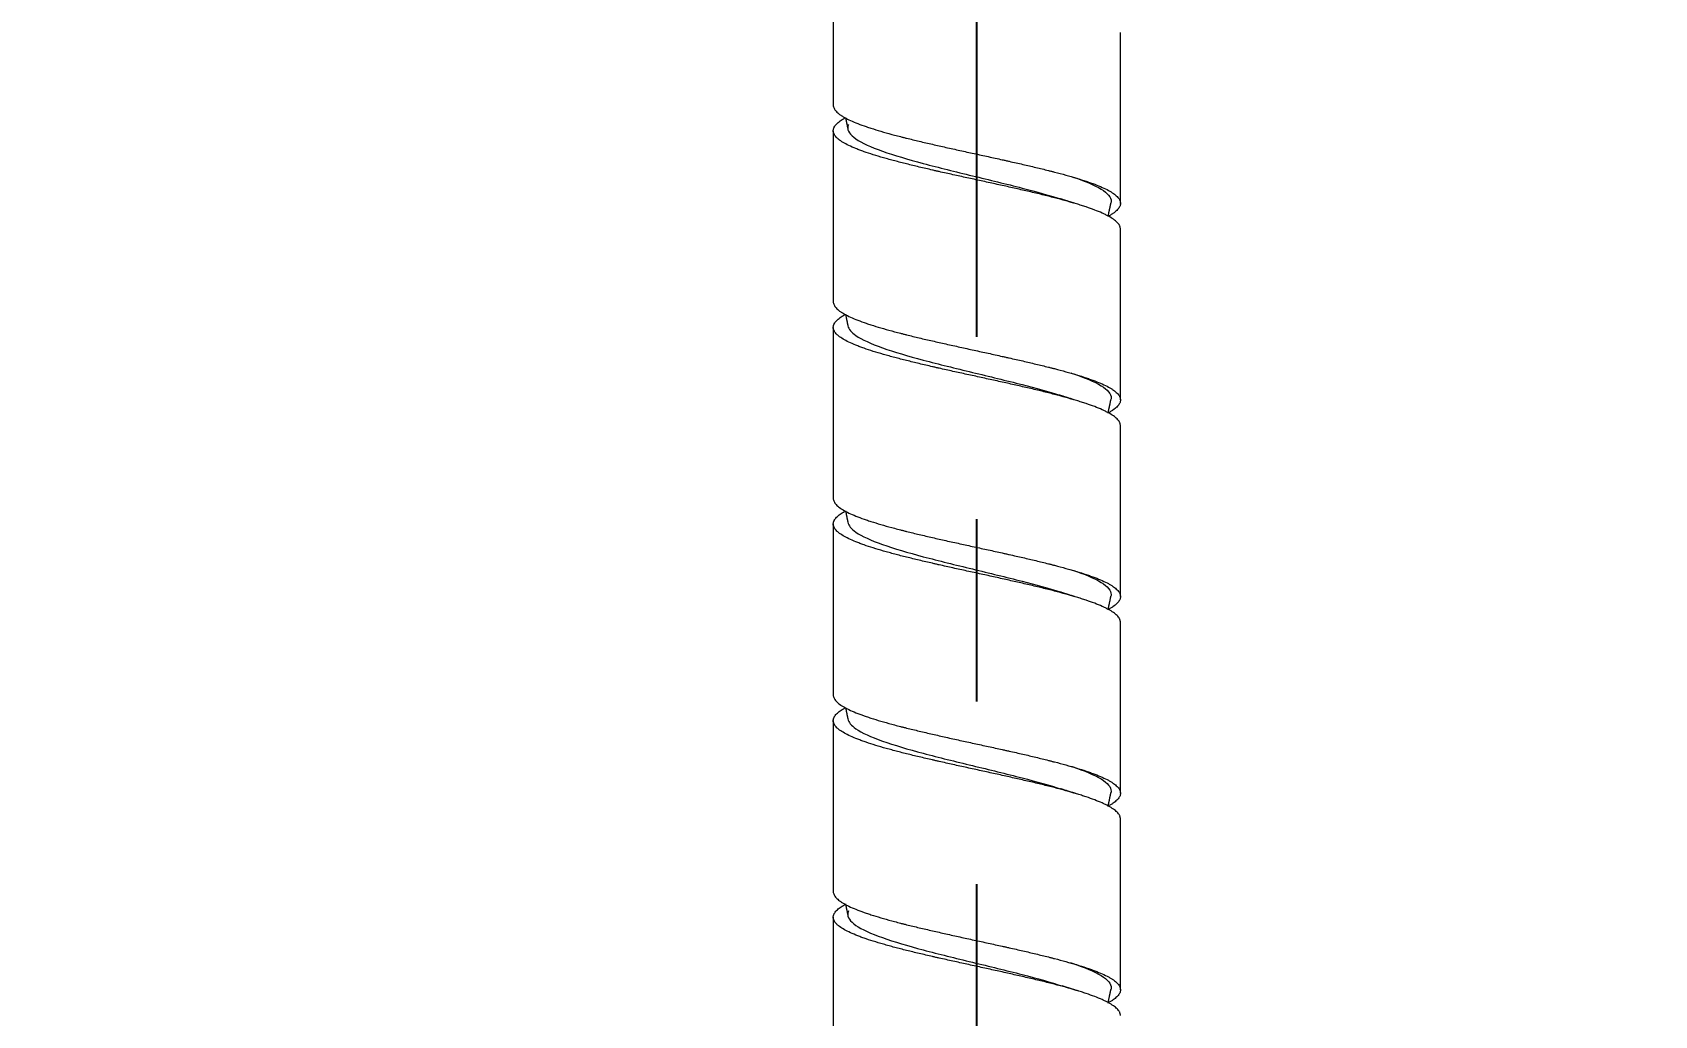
# Model space of a CAD drawing. Header units: millimetres. Extents: x 14183 to 14777, y -4239 to -3399.
# Drawn here: x 14654.86 to 14674.63, y -3958.26 to -3946.28 of the extents above; entities that cross this region are included whole.
import ezdxf

# ---------------------------------------------------------------- set-up
doc = ezdxf.new("R2010")
doc.units = ezdxf.units.MM
doc.header["$LTSCALE"] = 0.1
doc.linetypes.add('CENTER2', pattern=[28.575, 19.05, -3.175, 3.175, -3.175])
doc.linetypes.add('HIDDENX2', pattern=[19.05, 12.7, -6.35])
doc.layers.get('0').update_dxf_attribs({"lineweight": 15})
doc.layers.add('DIM', color=3, linetype='Continuous', lineweight=9)
doc.layers.add('HIDDEN', color=8, linetype='HIDDENX2')
doc.styles.add('ARIAL', font='arial.ttf')
doc.dimstyles.new('사본 ISO-25', dxfattribs={"dimtxt": 4, "dimasz": 3.5, "dimexe": 0.5, "dimexo": 0.625, "dimgap": 1.5, "dimtad": 1, "dimtih": 1, "dimtoh": 1, "dimdec": 1, "dimlfac": 4, "dimdsep": 46, "dimtxsty": 'ARIAL', "dimcen": 0, "dimclrd": 3, "dimclre": 3, "dimclrt": 3, "dimadec": 1, "dimazin": 0, "dimtfac": 1, "dimtdec": 1, "dimtmove": 0, "dimatfit": 3, "dimfxl": 1.25, "dimtfill": 1, "dimarcsym": 0})

# ---------------------------------------------------------------- blocks, each defined once
blk = doc.blocks.new('*D92')
at = {"layer": 'Defpoints', "color": 0, "transparency": 16777216}
for p in [(14635.096, -3936.625), (14681.716, -3968.04), (14681.716, -3979.662)]:
    blk.add_point(p, dxfattribs=at)
at = {"layer": 'DIM', "color": 3, "lineweight": -2, "transparency": 16777216}
for p, q in [((14635.096, -3937.25), (14635.096, -3980.162)), ((14681.716, -3968.665), (14681.716, -3980.162)), ((14638.596, -3979.662), (14650.33, -3979.662)), ((14678.216, -3979.662), (14666.482, -3979.662))]:
    blk.add_line(p, q, dxfattribs=at)
at = {"layer": 'DIM', "color": 3, "transparency": 16777216}
for points in [[(14638.596, -3979.079), (14638.596, -3980.246), (14635.096, -3979.662)], [(14678.216, -3979.079), (14678.216, -3980.246), (14681.716, -3979.662)]]:
    blk.add_solid(points, dxfattribs=at)
at = {"layer": 'DIM', "color": 3, "transparency": 16777216, "insert": (14658.406, -3979.662), "char_height": 4, "attachment_point": 5, "style": 'ARIAL', "bg_fill": 3, "box_fill_scale": 1.1, "bg_fill_color": 256, "bg_fill_true_color": 13158600, "bg_fill_transparency": 0}
blk.add_mtext('186.5', dxfattribs=at)

msp = doc.modelspace()

# ---------------------------------------------------------------- linework, layer by layer
at = {"linetype": 'Continuous', "lineweight": 18, "extrusion": (-1, -2.22045e-16, 0)}
for p, q in [((14664.621, -3945.079), (14664.621, -3947.161)), ((14668.121, -3948.359), (14668.121, -3946.277)), ((14664.621, -3947.474), (14664.621, -3949.556)), ((14668.121, -3950.754), (14668.121, -3948.672)), ((14664.621, -3949.87), (14664.621, -3951.952)), ((14668.121, -3953.15), (14668.121, -3951.068)), ((14664.621, -3952.266), (14664.621, -3954.348)), ((14668.121, -3955.546), (14668.121, -3953.464)), ((14664.621, -3954.662), (14664.621, -3956.744)), ((14668.121, -3957.942), (14668.121, -3955.86)), ((14664.621, -3957.058), (14664.621, -3959.14))]:
    msp.add_line(p, q, dxfattribs=at)
at = {"linetype": 'Continuous', "lineweight": 18}
for points, knots in [([(14664.621, -3947.161), (14664.621, -3947.161), (14664.621, -3947.162), (14664.621, -3947.166), (14664.622, -3947.175), (14664.624, -3947.185), (14664.631, -3947.203), (14664.646, -3947.228), (14664.671, -3947.253), (14664.694, -3947.272), (14664.703, -3947.278), (14664.717, -3947.287), (14664.721, -3947.29), (14664.731, -3947.297), (14664.736, -3947.3), (14664.762, -3947.316), (14664.786, -3947.328), (14664.838, -3947.353), (14664.866, -3947.365), (14664.927, -3947.39), (14664.961, -3947.403), (14665.005, -3947.418), (14665.014, -3947.421), (14665.033, -3947.428), (14665.061, -3947.437), (14665.09, -3947.446), (14665.149, -3947.465), (14665.191, -3947.478), (14665.277, -3947.502), (14665.322, -3947.515), (14665.393, -3947.534), (14665.417, -3947.54), (14665.453, -3947.549), (14665.466, -3947.552), (14665.49, -3947.559), (14665.503, -3947.562), (14665.566, -3947.577), (14665.617, -3947.59), (14665.721, -3947.615), (14665.775, -3947.627), (14665.883, -3947.652), (14665.938, -3947.664), (14666.022, -3947.683), (14666.051, -3947.69), (14666.108, -3947.702), (14666.136, -3947.708), (14666.222, -3947.727), (14666.279, -3947.74), (14666.337, -3947.752)], [0, 0, 0, 0, 0.00348, 0.00348, 0.019298, 0.050933, 0.050933, 0.114204, 0.177475, 0.177475, 0.209111, 0.209111, 0.224929, 0.224929, 0.240746, 0.240746, 0.304018, 0.304018, 0.367289, 0.367289, 0.43056, 0.43056, 0.446378, 0.446378, 0.462195, 0.493831, 0.493831, 0.557102, 0.557102, 0.620373, 0.620373, 0.652009, 0.652009, 0.667827, 0.667827, 0.683644, 0.683644, 0.746915, 0.746915, 0.810187, 0.810187, 0.873458, 0.873458, 0.905093, 0.905093, 0.936729, 0.936729, 1, 1, 1, 1]), ([(14666.337, -3948.066), (14666.279, -3948.054), (14666.222, -3948.041), (14666.108, -3948.016), (14666.052, -3948.004), (14665.968, -3947.985), (14665.94, -3947.979), (14665.898, -3947.969), (14665.884, -3947.966), (14665.857, -3947.96), (14665.843, -3947.957), (14665.774, -3947.941), (14665.721, -3947.929), (14665.616, -3947.904), (14665.565, -3947.891), (14665.466, -3947.866), (14665.417, -3947.854), (14665.359, -3947.838), (14665.347, -3947.835), (14665.324, -3947.829), (14665.312, -3947.826), (14665.278, -3947.816), (14665.256, -3947.81), (14665.19, -3947.791), (14665.149, -3947.779), (14665.07, -3947.754), (14665.032, -3947.742), (14664.979, -3947.723), (14664.962, -3947.717), (14664.937, -3947.707), (14664.929, -3947.704), (14664.913, -3947.698), (14664.905, -3947.695), (14664.866, -3947.679), (14664.837, -3947.667), (14664.786, -3947.642), (14664.762, -3947.629), (14664.721, -3947.605), (14664.702, -3947.592), (14664.683, -3947.576), (14664.679, -3947.573), (14664.672, -3947.567), (14664.669, -3947.564), (14664.659, -3947.554), (14664.653, -3947.548), (14664.638, -3947.529), (14664.624, -3947.505), (14664.62, -3947.48), (14664.622, -3947.461), (14664.623, -3947.455), (14664.626, -3947.446), (14664.627, -3947.442), (14664.63, -3947.436), (14664.631, -3947.433), (14664.64, -3947.417), (14664.649, -3947.405), (14664.674, -3947.38), (14664.689, -3947.367), (14664.722, -3947.344), (14664.739, -3947.333), (14664.758, -3947.322)], [0, 0, 0, 0, 0.050317, 0.050317, 0.100634, 0.100634, 0.125792, 0.125792, 0.138372, 0.138372, 0.150951, 0.150951, 0.201268, 0.201268, 0.251585, 0.251585, 0.301902, 0.301902, 0.314481, 0.314481, 0.32706, 0.32706, 0.352219, 0.352219, 0.402536, 0.402536, 0.452853, 0.452853, 0.478011, 0.478011, 0.490591, 0.490591, 0.50317, 0.50317, 0.553487, 0.553487, 0.603804, 0.603804, 0.654121, 0.654121, 0.6667, 0.6667, 0.679279, 0.679279, 0.704438, 0.704438, 0.754755, 0.805072, 0.805072, 0.83023, 0.83023, 0.84281, 0.84281, 0.855389, 0.855389, 0.905706, 0.905706, 0.956023, 0.956023, 1, 1, 1, 1]), ([(14664.805, -3947.4), (14664.801, -3947.408), (14664.786, -3947.466), (14664.859, -3947.573), (14665.19, -3947.723), (14665.702, -3947.873), (14666.315, -3948.023), (14666.919, -3948.168), (14667.264, -3948.264), (14667.406, -3948.309)], [0, 0, 0, 0, 0.026012, 0.190674, 0.355336, 0.519998, 0.68466, 0.849322, 1, 1, 1, 1]), ([(14666.337, -3947.752), (14666.395, -3947.765), (14666.453, -3947.777), (14666.567, -3947.802), (14666.624, -3947.815), (14666.695, -3947.831), (14666.709, -3947.834), (14666.738, -3947.84), (14666.78, -3947.85), (14666.821, -3947.859), (14666.904, -3947.878), (14666.958, -3947.89), (14667.064, -3947.915), (14667.116, -3947.927), (14667.192, -3947.946), (14667.218, -3947.952), (14667.255, -3947.962), (14667.268, -3947.965), (14667.292, -3947.971), (14667.304, -3947.974), (14667.365, -3947.99), (14667.411, -3948.002), (14667.501, -3948.027), (14667.544, -3948.039), (14667.626, -3948.064), (14667.665, -3948.077), (14667.712, -3948.093), (14667.721, -3948.096), (14667.739, -3948.102), (14667.766, -3948.111), (14667.791, -3948.121), (14667.84, -3948.139), (14667.901, -3948.164), (14667.952, -3948.189), (14667.986, -3948.208), (14667.997, -3948.214), (14668.012, -3948.223), (14668.017, -3948.227), (14668.027, -3948.233), (14668.031, -3948.236), (14668.053, -3948.252), (14668.068, -3948.264), (14668.093, -3948.289), (14668.102, -3948.301), (14668.116, -3948.326), (14668.119, -3948.339), (14668.121, -3948.354), (14668.121, -3948.357), (14668.121, -3948.364), (14668.12, -3948.373), (14668.118, -3948.383), (14668.111, -3948.401), (14668.096, -3948.426), (14668.071, -3948.451), (14668.048, -3948.47), (14668.039, -3948.476), (14668.025, -3948.485), (14668.021, -3948.488), (14668.011, -3948.495), (14668.006, -3948.498), (14667.995, -3948.504), (14667.99, -3948.507), (14667.985, -3948.51)], [0, 0, 0, 0, 0.049408, 0.049408, 0.098817, 0.098817, 0.111169, 0.111169, 0.123521, 0.148225, 0.148225, 0.197633, 0.197633, 0.247042, 0.247042, 0.271746, 0.271746, 0.284098, 0.284098, 0.29645, 0.29645, 0.345858, 0.345858, 0.395267, 0.395267, 0.444675, 0.444675, 0.457027, 0.457027, 0.469379, 0.494083, 0.494083, 0.543492, 0.5929, 0.5929, 0.617604, 0.617604, 0.629956, 0.629956, 0.642308, 0.642308, 0.691717, 0.691717, 0.741125, 0.741125, 0.790533, 0.790533, 0.802885, 0.802885, 0.815238, 0.839942, 0.839942, 0.88935, 0.938758, 0.938758, 0.963463, 0.963463, 0.975815, 0.975815, 0.988167, 0.988167, 1, 1, 1, 1]), ([(14667.505, -3948.026), (14667.514, -3948.029), (14667.676, -3948.082), (14667.925, -3948.185), (14668.013, -3948.291), (14668.007, -3948.346), (14668.005, -3948.352)], [0, 0, 0, 0, 0.028213, 0.487845, 0.947476, 1, 1, 1, 1]), ([(14668.121, -3948.672), (14668.121, -3948.67), (14668.121, -3948.668), (14668.12, -3948.659), (14668.119, -3948.653), (14668.116, -3948.643), (14668.115, -3948.64), (14668.112, -3948.634), (14668.111, -3948.631), (14668.102, -3948.615), (14668.093, -3948.603), (14668.068, -3948.578), (14668.053, -3948.565), (14668.018, -3948.541), (14667.998, -3948.528), (14667.969, -3948.512), (14667.963, -3948.509), (14667.951, -3948.503), (14667.945, -3948.5), (14667.925, -3948.49), (14667.912, -3948.484), (14667.87, -3948.465), (14667.809, -3948.441), (14667.74, -3948.416), (14667.684, -3948.397), (14667.665, -3948.391), (14667.636, -3948.382), (14667.626, -3948.378), (14667.605, -3948.372), (14667.595, -3948.369), (14667.543, -3948.353), (14667.5, -3948.341), (14667.41, -3948.316), (14667.317, -3948.291), (14667.218, -3948.266), (14667.142, -3948.247), (14667.116, -3948.241), (14667.063, -3948.229), (14667.037, -3948.222), (14666.956, -3948.204), (14666.902, -3948.191), (14666.793, -3948.166), (14666.737, -3948.154), (14666.625, -3948.129), (14666.568, -3948.117), (14666.481, -3948.098), (14666.453, -3948.091), (14666.395, -3948.079), (14666.366, -3948.073), (14666.337, -3948.066)], [0, 0, 0, 0, 0.011491, 0.011491, 0.042382, 0.042382, 0.057828, 0.057828, 0.073273, 0.073273, 0.135055, 0.135055, 0.196837, 0.196837, 0.258618, 0.258618, 0.274064, 0.274064, 0.289509, 0.289509, 0.3204, 0.3204, 0.382182, 0.443964, 0.443964, 0.474855, 0.474855, 0.4903, 0.4903, 0.505746, 0.505746, 0.567527, 0.567527, 0.629309, 0.691091, 0.691091, 0.721982, 0.721982, 0.752873, 0.752873, 0.814655, 0.814655, 0.876436, 0.876436, 0.938218, 0.938218, 0.969109, 0.969109, 1, 1, 1, 1]), ([(14664.621, -3949.556), (14664.621, -3949.557), (14664.621, -3949.558), (14664.621, -3949.562), (14664.622, -3949.571), (14664.624, -3949.58), (14664.631, -3949.599), (14664.646, -3949.624), (14664.671, -3949.649), (14664.694, -3949.668), (14664.703, -3949.674), (14664.717, -3949.683), (14664.721, -3949.686), (14664.731, -3949.693), (14664.736, -3949.696), (14664.762, -3949.711), (14664.786, -3949.724), (14664.838, -3949.749), (14664.866, -3949.761), (14664.927, -3949.786), (14664.961, -3949.798), (14665.005, -3949.814), (14665.014, -3949.817), (14665.033, -3949.824), (14665.061, -3949.833), (14665.09, -3949.842), (14665.149, -3949.861), (14665.191, -3949.873), (14665.277, -3949.898), (14665.322, -3949.911), (14665.393, -3949.929), (14665.417, -3949.936), (14665.453, -3949.945), (14665.466, -3949.948), (14665.49, -3949.954), (14665.503, -3949.958), (14665.566, -3949.973), (14665.617, -3949.986), (14665.721, -3950.011), (14665.775, -3950.023), (14665.883, -3950.048), (14665.938, -3950.06), (14666.022, -3950.079), (14666.051, -3950.085), (14666.108, -3950.098), (14666.136, -3950.104), (14666.222, -3950.123), (14666.279, -3950.136), (14666.337, -3950.148)], [0, 0, 0, 0, 0.00348, 0.00348, 0.019298, 0.050933, 0.050933, 0.114204, 0.177475, 0.177475, 0.209111, 0.209111, 0.224929, 0.224929, 0.240746, 0.240746, 0.304018, 0.304018, 0.367289, 0.367289, 0.43056, 0.43056, 0.446378, 0.446378, 0.462195, 0.493831, 0.493831, 0.557102, 0.557102, 0.620373, 0.620373, 0.652009, 0.652009, 0.667827, 0.667827, 0.683644, 0.683644, 0.746915, 0.746915, 0.810187, 0.810187, 0.873458, 0.873458, 0.905093, 0.905093, 0.936729, 0.936729, 1, 1, 1, 1]), ([(14666.337, -3950.462), (14666.279, -3950.449), (14666.222, -3950.437), (14666.108, -3950.412), (14666.052, -3950.4), (14665.968, -3950.381), (14665.94, -3950.375), (14665.898, -3950.365), (14665.884, -3950.362), (14665.857, -3950.356), (14665.843, -3950.353), (14665.774, -3950.337), (14665.721, -3950.324), (14665.616, -3950.3), (14665.565, -3950.287), (14665.466, -3950.262), (14665.417, -3950.25), (14665.359, -3950.234), (14665.347, -3950.231), (14665.324, -3950.225), (14665.312, -3950.222), (14665.278, -3950.212), (14665.256, -3950.206), (14665.19, -3950.187), (14665.149, -3950.175), (14665.07, -3950.15), (14665.032, -3950.138), (14664.979, -3950.119), (14664.962, -3950.113), (14664.937, -3950.103), (14664.929, -3950.1), (14664.913, -3950.094), (14664.905, -3950.091), (14664.866, -3950.075), (14664.837, -3950.062), (14664.786, -3950.038), (14664.762, -3950.025), (14664.721, -3950), (14664.702, -3949.988), (14664.683, -3949.972), (14664.679, -3949.969), (14664.672, -3949.963), (14664.669, -3949.96), (14664.659, -3949.95), (14664.653, -3949.944), (14664.638, -3949.925), (14664.624, -3949.9), (14664.62, -3949.876), (14664.622, -3949.857), (14664.623, -3949.851), (14664.626, -3949.841), (14664.627, -3949.838), (14664.63, -3949.832), (14664.631, -3949.829), (14664.64, -3949.813), (14664.649, -3949.801), (14664.674, -3949.776), (14664.689, -3949.763), (14664.722, -3949.74), (14664.739, -3949.729), (14664.758, -3949.718)], [0, 0, 0, 0, 0.050317, 0.050317, 0.100634, 0.100634, 0.125792, 0.125792, 0.138372, 0.138372, 0.150951, 0.150951, 0.201268, 0.201268, 0.251585, 0.251585, 0.301902, 0.301902, 0.314481, 0.314481, 0.32706, 0.32706, 0.352219, 0.352219, 0.402536, 0.402536, 0.452853, 0.452853, 0.478011, 0.478011, 0.490591, 0.490591, 0.50317, 0.50317, 0.553487, 0.553487, 0.603804, 0.603804, 0.654121, 0.654121, 0.6667, 0.6667, 0.679279, 0.679279, 0.704438, 0.704438, 0.754755, 0.805072, 0.805072, 0.83023, 0.83023, 0.84281, 0.84281, 0.855389, 0.855389, 0.905706, 0.905706, 0.956023, 0.956023, 1, 1, 1, 1]), ([(14664.799, -3949.851), (14664.807, -3949.891), (14664.882, -3949.98), (14665.19, -3950.119), (14665.702, -3950.269), (14666.315, -3950.418), (14666.909, -3950.561), (14667.245, -3950.654), (14667.382, -3950.698)], [0, 0, 0, 0, 0.139069, 0.316046, 0.493024, 0.670001, 0.846979, 1, 1, 1, 1]), ([(14666.337, -3950.148), (14666.395, -3950.161), (14666.453, -3950.173), (14666.567, -3950.198), (14666.624, -3950.211), (14666.695, -3950.227), (14666.709, -3950.23), (14666.738, -3950.236), (14666.78, -3950.245), (14666.821, -3950.255), (14666.904, -3950.273), (14666.958, -3950.286), (14667.064, -3950.311), (14667.116, -3950.323), (14667.192, -3950.342), (14667.218, -3950.348), (14667.255, -3950.357), (14667.268, -3950.361), (14667.292, -3950.367), (14667.304, -3950.37), (14667.365, -3950.386), (14667.411, -3950.398), (14667.501, -3950.423), (14667.544, -3950.435), (14667.626, -3950.46), (14667.665, -3950.473), (14667.712, -3950.488), (14667.721, -3950.492), (14667.739, -3950.498), (14667.766, -3950.507), (14667.791, -3950.517), (14667.84, -3950.535), (14667.901, -3950.56), (14667.952, -3950.585), (14667.986, -3950.604), (14667.997, -3950.61), (14668.012, -3950.619), (14668.017, -3950.622), (14668.027, -3950.629), (14668.031, -3950.632), (14668.053, -3950.648), (14668.068, -3950.66), (14668.093, -3950.685), (14668.102, -3950.697), (14668.116, -3950.722), (14668.119, -3950.734), (14668.121, -3950.75), (14668.121, -3950.753), (14668.121, -3950.76), (14668.12, -3950.769), (14668.118, -3950.778), (14668.111, -3950.797), (14668.096, -3950.822), (14668.071, -3950.847), (14668.048, -3950.865), (14668.039, -3950.872), (14668.025, -3950.881), (14668.021, -3950.884), (14668.011, -3950.891), (14668.006, -3950.894), (14667.995, -3950.9), (14667.99, -3950.903), (14667.985, -3950.906)], [0, 0, 0, 0, 0.049408, 0.049408, 0.098817, 0.098817, 0.111169, 0.111169, 0.123521, 0.148225, 0.148225, 0.197633, 0.197633, 0.247042, 0.247042, 0.271746, 0.271746, 0.284098, 0.284098, 0.29645, 0.29645, 0.345858, 0.345858, 0.395267, 0.395267, 0.444675, 0.444675, 0.457027, 0.457027, 0.469379, 0.494083, 0.494083, 0.543492, 0.5929, 0.5929, 0.617604, 0.617604, 0.629956, 0.629956, 0.642308, 0.642308, 0.691717, 0.691717, 0.741125, 0.741125, 0.790533, 0.790533, 0.802885, 0.802885, 0.815238, 0.839942, 0.839942, 0.88935, 0.938758, 0.938758, 0.963463, 0.963463, 0.975815, 0.975815, 0.988167, 0.988167, 1, 1, 1, 1]), ([(14668.121, -3951.068), (14668.121, -3951.066), (14668.121, -3951.063), (14668.12, -3951.055), (14668.119, -3951.049), (14668.116, -3951.039), (14668.115, -3951.036), (14668.112, -3951.03), (14668.111, -3951.027), (14668.102, -3951.011), (14668.093, -3950.999), (14668.068, -3950.974), (14668.053, -3950.961), (14668.018, -3950.936), (14667.998, -3950.924), (14667.969, -3950.908), (14667.963, -3950.905), (14667.951, -3950.899), (14667.945, -3950.896), (14667.925, -3950.886), (14667.912, -3950.88), (14667.87, -3950.861), (14667.809, -3950.836), (14667.74, -3950.812), (14667.684, -3950.793), (14667.665, -3950.787), (14667.636, -3950.777), (14667.626, -3950.774), (14667.605, -3950.768), (14667.595, -3950.765), (14667.543, -3950.749), (14667.5, -3950.737), (14667.41, -3950.712), (14667.317, -3950.687), (14667.218, -3950.662), (14667.142, -3950.643), (14667.116, -3950.637), (14667.063, -3950.624), (14667.037, -3950.618), (14666.956, -3950.599), (14666.902, -3950.587), (14666.793, -3950.562), (14666.737, -3950.55), (14666.625, -3950.525), (14666.568, -3950.512), (14666.481, -3950.494), (14666.453, -3950.487), (14666.395, -3950.475), (14666.366, -3950.468), (14666.337, -3950.462)], [0, 0, 0, 0, 0.011491, 0.011491, 0.042382, 0.042382, 0.057828, 0.057828, 0.073273, 0.073273, 0.135055, 0.135055, 0.196837, 0.196837, 0.258618, 0.258618, 0.274064, 0.274064, 0.289509, 0.289509, 0.3204, 0.3204, 0.382182, 0.443964, 0.443964, 0.474855, 0.474855, 0.4903, 0.4903, 0.505746, 0.505746, 0.567527, 0.567527, 0.629309, 0.691091, 0.691091, 0.721982, 0.721982, 0.752873, 0.752873, 0.814655, 0.814655, 0.876436, 0.876436, 0.938218, 0.938218, 0.969109, 0.969109, 1, 1, 1, 1]), ([(14667.515, -3950.425), (14667.521, -3950.427), (14667.679, -3950.479), (14667.925, -3950.581), (14668.013, -3950.687), (14668.007, -3950.742), (14668.005, -3950.748)], [0, 0, 0, 0, 0.017961, 0.481483, 0.945005, 1, 1, 1, 1]), ([(14664.621, -3951.952), (14664.621, -3951.953), (14664.621, -3951.954), (14664.621, -3951.958), (14664.622, -3951.967), (14664.624, -3951.976), (14664.631, -3951.995), (14664.646, -3952.02), (14664.671, -3952.045), (14664.694, -3952.063), (14664.703, -3952.07), (14664.717, -3952.079), (14664.721, -3952.082), (14664.731, -3952.088), (14664.736, -3952.092), (14664.762, -3952.107), (14664.786, -3952.12), (14664.838, -3952.145), (14664.866, -3952.157), (14664.927, -3952.182), (14664.961, -3952.194), (14665.005, -3952.21), (14665.014, -3952.213), (14665.033, -3952.219), (14665.061, -3952.229), (14665.09, -3952.238), (14665.149, -3952.257), (14665.191, -3952.269), (14665.277, -3952.294), (14665.322, -3952.306), (14665.393, -3952.325), (14665.417, -3952.331), (14665.453, -3952.341), (14665.466, -3952.344), (14665.49, -3952.35), (14665.503, -3952.353), (14665.566, -3952.369), (14665.617, -3952.382), (14665.721, -3952.406), (14665.775, -3952.419), (14665.883, -3952.444), (14665.938, -3952.456), (14666.022, -3952.475), (14666.051, -3952.481), (14666.108, -3952.494), (14666.136, -3952.5), (14666.222, -3952.519), (14666.279, -3952.531), (14666.337, -3952.544)], [0, 0, 0, 0, 0.00348, 0.00348, 0.019298, 0.050933, 0.050933, 0.114204, 0.177475, 0.177475, 0.209111, 0.209111, 0.224929, 0.224929, 0.240746, 0.240746, 0.304018, 0.304018, 0.367289, 0.367289, 0.43056, 0.43056, 0.446378, 0.446378, 0.462195, 0.493831, 0.493831, 0.557102, 0.557102, 0.620373, 0.620373, 0.652009, 0.652009, 0.667827, 0.667827, 0.683644, 0.683644, 0.746915, 0.746915, 0.810187, 0.810187, 0.873458, 0.873458, 0.905093, 0.905093, 0.936729, 0.936729, 1, 1, 1, 1]), ([(14666.337, -3952.858), (14666.279, -3952.845), (14666.222, -3952.833), (14666.108, -3952.808), (14666.052, -3952.795), (14665.968, -3952.777), (14665.94, -3952.77), (14665.898, -3952.761), (14665.884, -3952.758), (14665.857, -3952.752), (14665.843, -3952.748), (14665.774, -3952.733), (14665.721, -3952.72), (14665.616, -3952.695), (14665.565, -3952.683), (14665.466, -3952.658), (14665.417, -3952.646), (14665.359, -3952.63), (14665.347, -3952.627), (14665.324, -3952.621), (14665.312, -3952.617), (14665.278, -3952.608), (14665.256, -3952.602), (14665.19, -3952.583), (14665.149, -3952.571), (14665.07, -3952.546), (14665.032, -3952.533), (14664.979, -3952.515), (14664.962, -3952.508), (14664.937, -3952.499), (14664.929, -3952.496), (14664.913, -3952.49), (14664.905, -3952.487), (14664.866, -3952.471), (14664.837, -3952.458), (14664.786, -3952.433), (14664.762, -3952.421), (14664.721, -3952.396), (14664.702, -3952.384), (14664.683, -3952.368), (14664.679, -3952.365), (14664.672, -3952.359), (14664.669, -3952.356), (14664.659, -3952.346), (14664.653, -3952.34), (14664.638, -3952.321), (14664.624, -3952.296), (14664.62, -3952.271), (14664.622, -3952.253), (14664.623, -3952.247), (14664.626, -3952.237), (14664.627, -3952.234), (14664.63, -3952.228), (14664.631, -3952.225), (14664.64, -3952.209), (14664.649, -3952.196), (14664.674, -3952.172), (14664.689, -3952.159), (14664.722, -3952.136), (14664.739, -3952.125), (14664.758, -3952.114)], [0, 0, 0, 0, 0.050317, 0.050317, 0.100634, 0.100634, 0.125792, 0.125792, 0.138372, 0.138372, 0.150951, 0.150951, 0.201268, 0.201268, 0.251585, 0.251585, 0.301902, 0.301902, 0.314481, 0.314481, 0.32706, 0.32706, 0.352219, 0.352219, 0.402536, 0.402536, 0.452853, 0.452853, 0.478011, 0.478011, 0.490591, 0.490591, 0.50317, 0.50317, 0.553487, 0.553487, 0.603804, 0.603804, 0.654121, 0.654121, 0.6667, 0.6667, 0.679279, 0.679279, 0.704438, 0.704438, 0.754755, 0.805072, 0.805072, 0.83023, 0.83023, 0.84281, 0.84281, 0.855389, 0.855389, 0.905706, 0.905706, 0.956023, 0.956023, 1, 1, 1, 1]), ([(14664.799, -3952.244), (14664.806, -3952.285), (14664.88, -3952.375), (14665.19, -3952.515), (14665.702, -3952.664), (14666.315, -3952.814), (14666.91, -3952.957), (14667.247, -3953.051), (14667.384, -3953.094)], [0, 0, 0, 0, 0.141865, 0.31811, 0.494355, 0.6706, 0.846845, 1, 1, 1, 1]), ([(14666.337, -3952.544), (14666.395, -3952.557), (14666.453, -3952.569), (14666.567, -3952.594), (14666.624, -3952.607), (14666.695, -3952.622), (14666.709, -3952.626), (14666.738, -3952.632), (14666.78, -3952.641), (14666.821, -3952.651), (14666.904, -3952.669), (14666.958, -3952.682), (14667.064, -3952.706), (14667.116, -3952.719), (14667.192, -3952.738), (14667.218, -3952.744), (14667.255, -3952.753), (14667.268, -3952.756), (14667.292, -3952.763), (14667.304, -3952.766), (14667.365, -3952.782), (14667.411, -3952.794), (14667.501, -3952.819), (14667.544, -3952.831), (14667.626, -3952.856), (14667.665, -3952.868), (14667.712, -3952.884), (14667.721, -3952.887), (14667.739, -3952.894), (14667.766, -3952.903), (14667.791, -3952.912), (14667.84, -3952.931), (14667.901, -3952.956), (14667.952, -3952.981), (14667.986, -3952.999), (14667.997, -3953.006), (14668.012, -3953.015), (14668.017, -3953.018), (14668.027, -3953.025), (14668.031, -3953.028), (14668.053, -3953.043), (14668.068, -3953.056), (14668.093, -3953.081), (14668.102, -3953.093), (14668.116, -3953.118), (14668.119, -3953.13), (14668.121, -3953.146), (14668.121, -3953.149), (14668.121, -3953.155), (14668.12, -3953.165), (14668.118, -3953.174), (14668.111, -3953.193), (14668.096, -3953.218), (14668.071, -3953.243), (14668.048, -3953.261), (14668.039, -3953.268), (14668.025, -3953.277), (14668.021, -3953.28), (14668.011, -3953.286), (14668.006, -3953.289), (14667.995, -3953.296), (14667.99, -3953.299), (14667.985, -3953.302)], [0, 0, 0, 0, 0.049408, 0.049408, 0.098817, 0.098817, 0.111169, 0.111169, 0.123521, 0.148225, 0.148225, 0.197633, 0.197633, 0.247042, 0.247042, 0.271746, 0.271746, 0.284098, 0.284098, 0.29645, 0.29645, 0.345858, 0.345858, 0.395267, 0.395267, 0.444675, 0.444675, 0.457027, 0.457027, 0.469379, 0.494083, 0.494083, 0.543492, 0.5929, 0.5929, 0.617604, 0.617604, 0.629956, 0.629956, 0.642308, 0.642308, 0.691717, 0.691717, 0.741125, 0.741125, 0.790533, 0.790533, 0.802885, 0.802885, 0.815238, 0.839942, 0.839942, 0.88935, 0.938758, 0.938758, 0.963463, 0.963463, 0.975815, 0.975815, 0.988167, 0.988167, 1, 1, 1, 1]), ([(14668.121, -3953.464), (14668.121, -3953.462), (14668.121, -3953.459), (14668.12, -3953.451), (14668.119, -3953.444), (14668.116, -3953.435), (14668.115, -3953.432), (14668.112, -3953.426), (14668.111, -3953.423), (14668.102, -3953.407), (14668.093, -3953.394), (14668.068, -3953.369), (14668.053, -3953.357), (14668.018, -3953.332), (14667.998, -3953.32), (14667.969, -3953.304), (14667.963, -3953.301), (14667.951, -3953.295), (14667.945, -3953.292), (14667.925, -3953.282), (14667.912, -3953.276), (14667.87, -3953.257), (14667.809, -3953.232), (14667.74, -3953.208), (14667.684, -3953.189), (14667.665, -3953.183), (14667.636, -3953.173), (14667.626, -3953.17), (14667.605, -3953.164), (14667.595, -3953.161), (14667.543, -3953.145), (14667.5, -3953.132), (14667.41, -3953.108), (14667.317, -3953.083), (14667.218, -3953.058), (14667.142, -3953.039), (14667.116, -3953.033), (14667.063, -3953.02), (14667.037, -3953.014), (14666.956, -3952.995), (14666.902, -3952.983), (14666.793, -3952.958), (14666.737, -3952.946), (14666.625, -3952.921), (14666.568, -3952.908), (14666.481, -3952.889), (14666.453, -3952.883), (14666.395, -3952.87), (14666.366, -3952.864), (14666.337, -3952.858)], [0, 0, 0, 0, 0.011491, 0.011491, 0.042382, 0.042382, 0.057828, 0.057828, 0.073273, 0.073273, 0.135055, 0.135055, 0.196837, 0.196837, 0.258618, 0.258618, 0.274064, 0.274064, 0.289509, 0.289509, 0.3204, 0.3204, 0.382182, 0.443964, 0.443964, 0.474855, 0.474855, 0.4903, 0.4903, 0.505746, 0.505746, 0.567527, 0.567527, 0.629309, 0.691091, 0.691091, 0.721982, 0.721982, 0.752873, 0.752873, 0.814655, 0.814655, 0.876436, 0.876436, 0.938218, 0.938218, 0.969109, 0.969109, 1, 1, 1, 1]), ([(14667.511, -3952.82), (14667.518, -3952.822), (14667.678, -3952.875), (14667.925, -3952.977), (14668.013, -3953.083), (14668.006, -3953.139), (14668.005, -3953.145)], [0, 0, 0, 0, 0.021822, 0.482005, 0.942188, 1, 1, 1, 1]), ([(14664.621, -3954.348), (14664.621, -3954.349), (14664.621, -3954.35), (14664.621, -3954.353), (14664.622, -3954.363), (14664.624, -3954.372), (14664.631, -3954.391), (14664.646, -3954.416), (14664.671, -3954.44), (14664.694, -3954.459), (14664.703, -3954.465), (14664.717, -3954.475), (14664.721, -3954.478), (14664.731, -3954.484), (14664.736, -3954.487), (14664.762, -3954.503), (14664.786, -3954.516), (14664.838, -3954.54), (14664.866, -3954.553), (14664.927, -3954.578), (14664.961, -3954.59), (14665.005, -3954.606), (14665.014, -3954.609), (14665.033, -3954.615), (14665.061, -3954.625), (14665.09, -3954.634), (14665.149, -3954.653), (14665.191, -3954.665), (14665.277, -3954.69), (14665.322, -3954.702), (14665.393, -3954.721), (14665.417, -3954.727), (14665.453, -3954.737), (14665.466, -3954.74), (14665.49, -3954.746), (14665.503, -3954.749), (14665.566, -3954.765), (14665.617, -3954.777), (14665.721, -3954.802), (14665.775, -3954.815), (14665.883, -3954.839), (14665.938, -3954.852), (14666.022, -3954.871), (14666.051, -3954.877), (14666.108, -3954.89), (14666.136, -3954.896), (14666.222, -3954.915), (14666.279, -3954.927), (14666.337, -3954.94)], [0, 0, 0, 0, 0.00348, 0.00348, 0.019298, 0.050933, 0.050933, 0.114204, 0.177475, 0.177475, 0.209111, 0.209111, 0.224929, 0.224929, 0.240746, 0.240746, 0.304018, 0.304018, 0.367289, 0.367289, 0.43056, 0.43056, 0.446378, 0.446378, 0.462195, 0.493831, 0.493831, 0.557102, 0.557102, 0.620373, 0.620373, 0.652009, 0.652009, 0.667827, 0.667827, 0.683644, 0.683644, 0.746915, 0.746915, 0.810187, 0.810187, 0.873458, 0.873458, 0.905093, 0.905093, 0.936729, 0.936729, 1, 1, 1, 1]), ([(14666.337, -3955.254), (14666.279, -3955.241), (14666.222, -3955.229), (14666.108, -3955.204), (14666.052, -3955.191), (14665.968, -3955.172), (14665.94, -3955.166), (14665.898, -3955.157), (14665.884, -3955.154), (14665.857, -3955.147), (14665.843, -3955.144), (14665.774, -3955.129), (14665.721, -3955.116), (14665.616, -3955.091), (14665.565, -3955.079), (14665.466, -3955.054), (14665.417, -3955.042), (14665.359, -3955.026), (14665.347, -3955.023), (14665.324, -3955.016), (14665.312, -3955.013), (14665.278, -3955.004), (14665.256, -3954.998), (14665.19, -3954.979), (14665.149, -3954.966), (14665.07, -3954.942), (14665.032, -3954.929), (14664.979, -3954.911), (14664.962, -3954.904), (14664.937, -3954.895), (14664.929, -3954.892), (14664.913, -3954.885), (14664.905, -3954.882), (14664.866, -3954.867), (14664.837, -3954.854), (14664.786, -3954.829), (14664.762, -3954.817), (14664.721, -3954.792), (14664.702, -3954.78), (14664.683, -3954.764), (14664.679, -3954.761), (14664.672, -3954.755), (14664.669, -3954.751), (14664.659, -3954.742), (14664.653, -3954.736), (14664.638, -3954.717), (14664.624, -3954.692), (14664.62, -3954.667), (14664.622, -3954.649), (14664.623, -3954.642), (14664.626, -3954.633), (14664.627, -3954.63), (14664.63, -3954.624), (14664.631, -3954.62), (14664.64, -3954.605), (14664.649, -3954.592), (14664.674, -3954.567), (14664.689, -3954.555), (14664.722, -3954.532), (14664.739, -3954.521), (14664.758, -3954.51)], [0, 0, 0, 0, 0.050317, 0.050317, 0.100634, 0.100634, 0.125792, 0.125792, 0.138372, 0.138372, 0.150951, 0.150951, 0.201268, 0.201268, 0.251585, 0.251585, 0.301902, 0.301902, 0.314481, 0.314481, 0.32706, 0.32706, 0.352219, 0.352219, 0.402536, 0.402536, 0.452853, 0.452853, 0.478011, 0.478011, 0.490591, 0.490591, 0.50317, 0.50317, 0.553487, 0.553487, 0.603804, 0.603804, 0.654121, 0.654121, 0.6667, 0.6667, 0.679279, 0.679279, 0.704438, 0.704438, 0.754755, 0.805072, 0.805072, 0.83023, 0.83023, 0.84281, 0.84281, 0.855389, 0.855389, 0.905706, 0.905706, 0.956023, 0.956023, 1, 1, 1, 1]), ([(14664.799, -3954.641), (14664.806, -3954.681), (14664.88, -3954.771), (14665.19, -3954.911), (14665.702, -3955.06), (14666.315, -3955.21), (14666.919, -3955.355), (14667.263, -3955.451), (14667.404, -3955.496)], [0, 0, 0, 0, 0.140524, 0.315482, 0.490441, 0.665399, 0.840357, 1, 1, 1, 1]), ([(14666.337, -3954.94), (14666.395, -3954.952), (14666.453, -3954.965), (14666.567, -3954.99), (14666.624, -3955.002), (14666.695, -3955.018), (14666.709, -3955.021), (14666.738, -3955.028), (14666.78, -3955.037), (14666.821, -3955.046), (14666.904, -3955.065), (14666.958, -3955.077), (14667.064, -3955.102), (14667.116, -3955.115), (14667.192, -3955.133), (14667.218, -3955.14), (14667.255, -3955.149), (14667.268, -3955.152), (14667.292, -3955.159), (14667.304, -3955.162), (14667.365, -3955.177), (14667.411, -3955.19), (14667.501, -3955.215), (14667.544, -3955.227), (14667.626, -3955.252), (14667.665, -3955.264), (14667.712, -3955.28), (14667.721, -3955.283), (14667.739, -3955.289), (14667.766, -3955.299), (14667.791, -3955.308), (14667.84, -3955.327), (14667.901, -3955.352), (14667.952, -3955.377), (14667.986, -3955.395), (14667.997, -3955.402), (14668.012, -3955.411), (14668.017, -3955.414), (14668.027, -3955.42), (14668.031, -3955.424), (14668.053, -3955.439), (14668.068, -3955.452), (14668.093, -3955.476), (14668.102, -3955.489), (14668.116, -3955.514), (14668.119, -3955.526), (14668.121, -3955.542), (14668.121, -3955.545), (14668.121, -3955.551), (14668.12, -3955.561), (14668.118, -3955.57), (14668.111, -3955.589), (14668.096, -3955.614), (14668.071, -3955.638), (14668.048, -3955.657), (14668.039, -3955.663), (14668.025, -3955.673), (14668.021, -3955.676), (14668.011, -3955.682), (14668.006, -3955.685), (14667.995, -3955.691), (14667.99, -3955.694), (14667.985, -3955.697)], [0, 0, 0, 0, 0.049408, 0.049408, 0.098817, 0.098817, 0.111169, 0.111169, 0.123521, 0.148225, 0.148225, 0.197633, 0.197633, 0.247042, 0.247042, 0.271746, 0.271746, 0.284098, 0.284098, 0.29645, 0.29645, 0.345858, 0.345858, 0.395267, 0.395267, 0.444675, 0.444675, 0.457027, 0.457027, 0.469379, 0.494083, 0.494083, 0.543492, 0.5929, 0.5929, 0.617604, 0.617604, 0.629956, 0.629956, 0.642308, 0.642308, 0.691717, 0.691717, 0.741125, 0.741125, 0.790533, 0.790533, 0.802885, 0.802885, 0.815238, 0.839942, 0.839942, 0.88935, 0.938758, 0.938758, 0.963463, 0.963463, 0.975815, 0.975815, 0.988167, 0.988167, 1, 1, 1, 1]), ([(14668.121, -3955.86), (14668.121, -3955.857), (14668.121, -3955.855), (14668.12, -3955.847), (14668.119, -3955.84), (14668.116, -3955.831), (14668.115, -3955.828), (14668.112, -3955.822), (14668.111, -3955.818), (14668.102, -3955.803), (14668.093, -3955.79), (14668.068, -3955.765), (14668.053, -3955.753), (14668.018, -3955.728), (14667.998, -3955.716), (14667.969, -3955.7), (14667.963, -3955.697), (14667.951, -3955.691), (14667.945, -3955.687), (14667.925, -3955.678), (14667.912, -3955.672), (14667.87, -3955.653), (14667.809, -3955.628), (14667.74, -3955.603), (14667.684, -3955.585), (14667.665, -3955.578), (14667.636, -3955.569), (14667.626, -3955.566), (14667.605, -3955.56), (14667.595, -3955.556), (14667.543, -3955.541), (14667.5, -3955.528), (14667.41, -3955.503), (14667.317, -3955.479), (14667.218, -3955.454), (14667.142, -3955.435), (14667.116, -3955.429), (14667.063, -3955.416), (14667.037, -3955.41), (14666.956, -3955.391), (14666.902, -3955.379), (14666.793, -3955.354), (14666.737, -3955.341), (14666.625, -3955.317), (14666.568, -3955.304), (14666.481, -3955.285), (14666.453, -3955.279), (14666.395, -3955.266), (14666.366, -3955.26), (14666.337, -3955.254)], [0, 0, 0, 0, 0.011491, 0.011491, 0.042382, 0.042382, 0.057828, 0.057828, 0.073273, 0.073273, 0.135055, 0.135055, 0.196837, 0.196837, 0.258618, 0.258618, 0.274064, 0.274064, 0.289509, 0.289509, 0.3204, 0.3204, 0.382182, 0.443964, 0.443964, 0.474855, 0.474855, 0.4903, 0.4903, 0.505746, 0.505746, 0.567527, 0.567527, 0.629309, 0.691091, 0.691091, 0.721982, 0.721982, 0.752873, 0.752873, 0.814655, 0.814655, 0.876436, 0.876436, 0.938218, 0.938218, 0.969109, 0.969109, 1, 1, 1, 1]), ([(14667.511, -3955.216), (14667.518, -3955.218), (14667.678, -3955.27), (14667.925, -3955.373), (14668.013, -3955.478), (14668.006, -3955.534), (14668.005, -3955.54)], [0, 0, 0, 0, 0.022264, 0.483555, 0.944846, 1, 1, 1, 1]), ([(14666.337, -3957.65), (14666.279, -3957.637), (14666.222, -3957.624), (14666.108, -3957.599), (14666.052, -3957.587), (14665.968, -3957.568), (14665.94, -3957.562), (14665.898, -3957.553), (14665.884, -3957.55), (14665.857, -3957.543), (14665.843, -3957.54), (14665.774, -3957.524), (14665.721, -3957.512), (14665.616, -3957.487), (14665.565, -3957.475), (14665.466, -3957.45), (14665.417, -3957.437), (14665.359, -3957.422), (14665.347, -3957.419), (14665.324, -3957.412), (14665.312, -3957.409), (14665.278, -3957.4), (14665.256, -3957.393), (14665.19, -3957.375), (14665.149, -3957.362), (14665.07, -3957.337), (14665.032, -3957.325), (14664.979, -3957.306), (14664.962, -3957.3), (14664.937, -3957.291), (14664.929, -3957.288), (14664.913, -3957.281), (14664.905, -3957.278), (14664.866, -3957.262), (14664.837, -3957.25), (14664.786, -3957.225), (14664.762, -3957.213), (14664.721, -3957.188), (14664.702, -3957.175), (14664.683, -3957.16), (14664.679, -3957.157), (14664.672, -3957.15), (14664.669, -3957.147), (14664.659, -3957.138), (14664.653, -3957.132), (14664.638, -3957.113), (14664.624, -3957.088), (14664.62, -3957.063), (14664.622, -3957.044), (14664.623, -3957.038), (14664.626, -3957.029), (14664.627, -3957.026), (14664.63, -3957.019), (14664.631, -3957.016), (14664.64, -3957.001), (14664.649, -3956.988), (14664.674, -3956.963), (14664.689, -3956.951), (14664.722, -3956.928), (14664.739, -3956.917), (14664.758, -3956.906)], [0, 0, 0, 0, 0.050318, 0.050318, 0.100637, 0.100637, 0.125796, 0.125796, 0.138375, 0.138375, 0.150955, 0.150955, 0.201273, 0.201273, 0.251591, 0.251591, 0.30191, 0.30191, 0.314489, 0.314489, 0.327069, 0.327069, 0.352228, 0.352228, 0.402546, 0.402546, 0.452864, 0.452864, 0.478023, 0.478023, 0.490603, 0.490603, 0.503183, 0.503183, 0.553501, 0.553501, 0.603819, 0.603819, 0.654137, 0.654137, 0.666717, 0.666717, 0.679297, 0.679297, 0.704456, 0.704456, 0.754774, 0.805092, 0.805092, 0.830251, 0.830251, 0.842831, 0.842831, 0.85541, 0.85541, 0.905729, 0.905729, 0.956047, 0.956047, 1, 1, 1, 1]), ([(14664.621, -3956.744), (14664.621, -3956.745), (14664.621, -3956.745), (14664.621, -3956.749), (14664.622, -3956.759), (14664.624, -3956.768), (14664.631, -3956.787), (14664.646, -3956.811), (14664.671, -3956.836), (14664.694, -3956.855), (14664.703, -3956.861), (14664.717, -3956.871), (14664.721, -3956.874), (14664.731, -3956.88), (14664.736, -3956.883), (14664.762, -3956.899), (14664.786, -3956.911), (14664.838, -3956.936), (14664.866, -3956.949), (14664.927, -3956.973), (14664.961, -3956.986), (14665.005, -3957.002), (14665.014, -3957.005), (14665.033, -3957.011), (14665.061, -3957.02), (14665.09, -3957.03), (14665.149, -3957.048), (14665.191, -3957.061), (14665.277, -3957.086), (14665.322, -3957.098), (14665.393, -3957.117), (14665.417, -3957.123), (14665.453, -3957.133), (14665.466, -3957.136), (14665.49, -3957.142), (14665.503, -3957.145), (14665.566, -3957.161), (14665.617, -3957.173), (14665.721, -3957.198), (14665.775, -3957.21), (14665.883, -3957.235), (14665.938, -3957.248), (14666.022, -3957.267), (14666.051, -3957.273), (14666.108, -3957.285), (14666.136, -3957.292), (14666.222, -3957.311), (14666.279, -3957.323), (14666.337, -3957.336)], [0, 0, 0, 0, 0.00348, 0.00348, 0.019298, 0.050933, 0.050933, 0.114204, 0.177475, 0.177475, 0.209111, 0.209111, 0.224929, 0.224929, 0.240746, 0.240746, 0.304018, 0.304018, 0.367289, 0.367289, 0.43056, 0.43056, 0.446378, 0.446378, 0.462195, 0.493831, 0.493831, 0.557102, 0.557102, 0.620373, 0.620373, 0.652009, 0.652009, 0.667827, 0.667827, 0.683644, 0.683644, 0.746915, 0.746915, 0.810187, 0.810187, 0.873458, 0.873458, 0.905093, 0.905093, 0.936729, 0.936729, 1, 1, 1, 1]), ([(14664.807, -3956.978), (14664.802, -3956.988), (14664.785, -3957.047), (14664.859, -3957.157), (14665.19, -3957.306), (14665.702, -3957.456), (14666.315, -3957.606), (14666.925, -3957.753), (14667.273, -3957.85), (14667.418, -3957.897)], [0, 0, 0, 0, 0.031415, 0.194397, 0.357379, 0.520361, 0.683343, 0.846325, 1, 1, 1, 1]), ([(14666.337, -3957.336), (14666.395, -3957.348), (14666.453, -3957.361), (14666.567, -3957.386), (14666.624, -3957.398), (14666.695, -3957.414), (14666.709, -3957.417), (14666.738, -3957.423), (14666.78, -3957.433), (14666.821, -3957.442), (14666.904, -3957.461), (14666.958, -3957.473), (14667.064, -3957.498), (14667.116, -3957.511), (14667.192, -3957.529), (14667.218, -3957.536), (14667.255, -3957.545), (14667.268, -3957.548), (14667.292, -3957.554), (14667.304, -3957.558), (14667.365, -3957.573), (14667.411, -3957.586), (14667.501, -3957.61), (14667.544, -3957.623), (14667.626, -3957.648), (14667.665, -3957.66), (14667.712, -3957.676), (14667.721, -3957.679), (14667.739, -3957.685), (14667.766, -3957.695), (14667.791, -3957.704), (14667.84, -3957.723), (14667.901, -3957.748), (14667.952, -3957.772), (14667.986, -3957.791), (14667.997, -3957.797), (14668.012, -3957.807), (14668.017, -3957.81), (14668.027, -3957.816), (14668.031, -3957.819), (14668.053, -3957.835), (14668.068, -3957.847), (14668.093, -3957.872), (14668.102, -3957.885), (14668.116, -3957.91), (14668.119, -3957.922), (14668.121, -3957.938), (14668.121, -3957.941), (14668.121, -3957.947), (14668.12, -3957.957), (14668.118, -3957.966), (14668.111, -3957.985), (14668.096, -3958.009), (14668.071, -3958.034), (14668.048, -3958.053), (14668.039, -3958.059), (14668.025, -3958.069), (14668.021, -3958.072), (14668.011, -3958.078), (14668.006, -3958.081), (14667.995, -3958.087), (14667.99, -3958.09), (14667.985, -3958.093)], [0, 0, 0, 0, 0.049408, 0.049408, 0.098817, 0.098817, 0.111169, 0.111169, 0.123521, 0.148225, 0.148225, 0.197633, 0.197633, 0.247042, 0.247042, 0.271746, 0.271746, 0.284098, 0.284098, 0.29645, 0.29645, 0.345858, 0.345858, 0.395267, 0.395267, 0.444675, 0.444675, 0.457027, 0.457027, 0.469379, 0.494083, 0.494083, 0.543492, 0.5929, 0.5929, 0.617604, 0.617604, 0.629956, 0.629956, 0.642308, 0.642308, 0.691717, 0.691717, 0.741125, 0.741125, 0.790533, 0.790533, 0.802885, 0.802885, 0.815238, 0.839942, 0.839942, 0.88935, 0.938758, 0.938758, 0.963463, 0.963463, 0.975815, 0.975815, 0.988167, 0.988167, 1, 1, 1, 1]), ([(14668.121, -3958.256), (14668.121, -3958.253), (14668.121, -3958.251), (14668.12, -3958.242), (14668.119, -3958.236), (14668.116, -3958.227), (14668.115, -3958.224), (14668.112, -3958.217), (14668.111, -3958.214), (14668.102, -3958.198), (14668.093, -3958.186), (14668.068, -3958.161), (14668.053, -3958.149), (14668.018, -3958.124), (14667.998, -3958.111), (14667.969, -3958.096), (14667.963, -3958.093), (14667.951, -3958.086), (14667.945, -3958.083), (14667.925, -3958.074), (14667.912, -3958.068), (14667.87, -3958.049), (14667.809, -3958.024), (14667.74, -3957.999), (14667.684, -3957.98), (14667.665, -3957.974), (14667.636, -3957.965), (14667.626, -3957.962), (14667.605, -3957.955), (14667.595, -3957.952), (14667.543, -3957.937), (14667.5, -3957.924), (14667.41, -3957.899), (14667.317, -3957.874), (14667.218, -3957.85), (14667.142, -3957.831), (14667.116, -3957.825), (14667.063, -3957.812), (14667.037, -3957.806), (14666.956, -3957.787), (14666.902, -3957.774), (14666.793, -3957.75), (14666.737, -3957.737), (14666.625, -3957.712), (14666.568, -3957.7), (14666.481, -3957.681), (14666.453, -3957.675), (14666.395, -3957.662), (14666.366, -3957.656), (14666.337, -3957.65)], [0, 0, 0, 0, 0.011491, 0.011491, 0.042382, 0.042382, 0.057828, 0.057828, 0.073273, 0.073273, 0.135055, 0.135055, 0.196837, 0.196837, 0.258618, 0.258618, 0.274064, 0.274064, 0.289509, 0.289509, 0.3204, 0.3204, 0.382182, 0.443964, 0.443964, 0.474855, 0.474855, 0.4903, 0.4903, 0.505746, 0.505746, 0.567527, 0.567527, 0.629309, 0.691091, 0.691091, 0.721982, 0.721982, 0.752873, 0.752873, 0.814655, 0.814655, 0.876436, 0.876436, 0.938218, 0.938218, 0.969109, 0.969109, 1, 1, 1, 1]), ([(14667.51, -3957.611), (14667.518, -3957.614), (14667.678, -3957.666), (14667.925, -3957.768), (14668.013, -3957.874), (14668.007, -3957.929), (14668.006, -3957.934)], [0, 0, 0, 0, 0.022791, 0.486874, 0.950957, 1, 1, 1, 1])]:
    msp.add_open_spline(points, degree=3, knots=knots, dxfattribs=at)
for points in [[(14664.77, -3947.312), (14664.785, -3947.385), (14664.8, -3947.458)], [(14667.56, -3948.358), (14667.471, -3948.331), (14667.387, -3948.303)], [(14667.97, -3948.521), (14667.988, -3948.436), (14668.006, -3948.351)], [(14664.77, -3949.708), (14664.785, -3949.781), (14664.8, -3949.853)], [(14667.557, -3950.753), (14667.466, -3950.725), (14667.378, -3950.696)], [(14667.97, -3950.916), (14667.988, -3950.831), (14668.006, -3950.746)], [(14664.77, -3952.104), (14664.785, -3952.176), (14664.8, -3952.249)], [(14667.566, -3953.152), (14667.471, -3953.123), (14667.38, -3953.093)], [(14667.97, -3953.312), (14667.988, -3953.227), (14668.006, -3953.142)], [(14664.77, -3954.5), (14664.785, -3954.572), (14664.8, -3954.645)], [(14667.584, -3955.553), (14667.486, -3955.523), (14667.392, -3955.493)], [(14667.97, -3955.708), (14667.988, -3955.623), (14668.006, -3955.537)], [(14664.77, -3956.896), (14664.785, -3956.968), (14664.8, -3957.04)], [(14667.606, -3957.956), (14667.507, -3957.926), (14667.412, -3957.895)], [(14667.97, -3958.104), (14667.988, -3958.018), (14668.006, -3957.933)]]:
    msp.add_open_spline(points, degree=2, dxfattribs=at)
at = {"layer": 'HIDDEN', "color": 1, "linetype": 'CENTER2', "ltscale": 7}
msp.add_line((14666.371, -3969.988), (14666.371, -3935.366), dxfattribs=at)

# ---------------------------------------------------------------- next in the draw order: dimensions: what is measured, and where the dimension line sits
at = {"layer": 'DIM'}
dim = msp.add_linear_dim(base=(14681.716, -3979.662), p1=(14635.096, -3936.625), p2=(14681.716, -3968.04), dimstyle='사본 ISO-25', override={"dimtad": 0}, dxfattribs=at)
dim.commit()
dim.dimension.update_dxf_attribs({"geometry": '*D92', "text_midpoint": (14658.406, -3979.662)})

doc.saveas('drawing.dxf')
